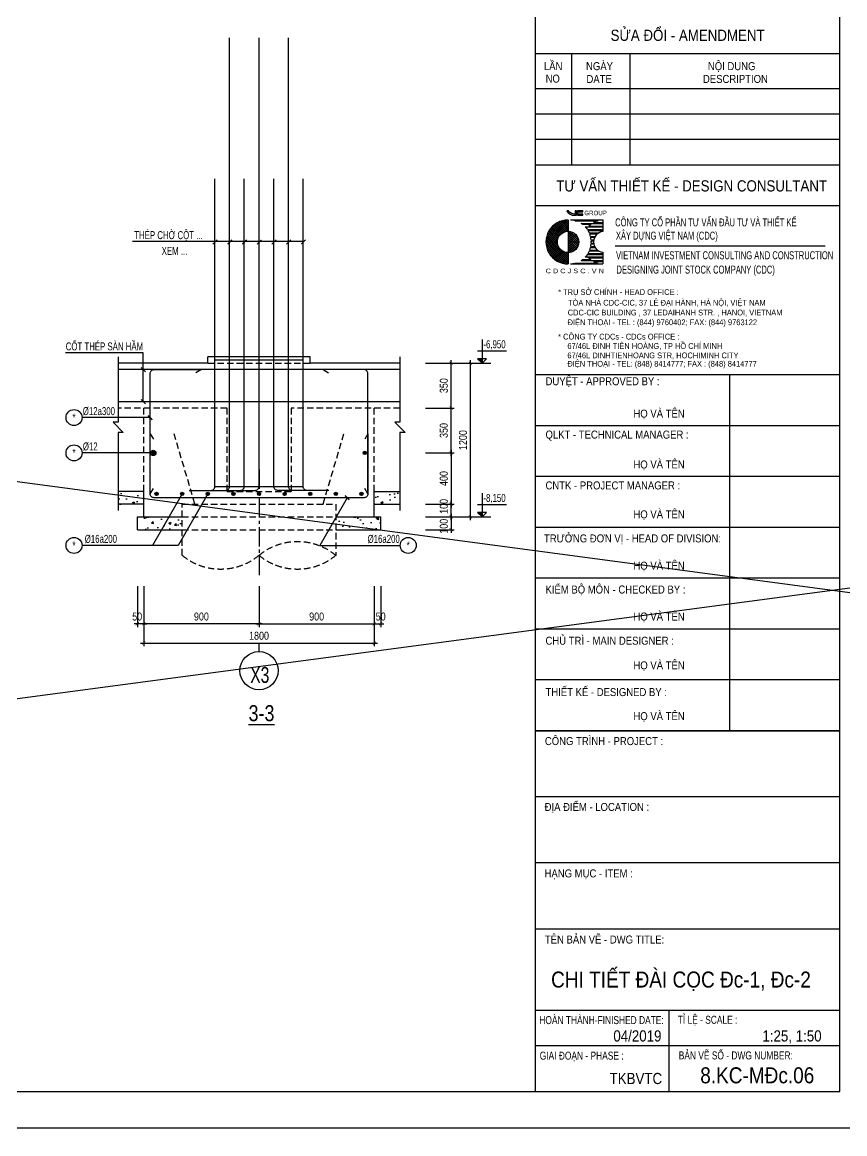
# Model space of a CAD drawing. Extents: x 71 to 2424299, y -14 to 1061502.
# Drawn here: x 1167317 to 1173740, y 486487 to 495166 of the extents above; entities that cross this region are included whole.
import ezdxf
from ezdxf.enums import TextEntityAlignment as Align

# ---------------------------------------------------------------- set-up
doc = ezdxf.new("R2010")
doc.units = 0
doc.header["$LTSCALE"] = 1000
doc.header["$MEASUREMENT"] = 0
doc.header["$PDMODE"] = 3
doc.linetypes.add('CENTER2', pattern=[1.125, 0.75, -0.125, 0.125, -0.125])
doc.linetypes.add('HIDDEN', pattern=[0.375, 0.25, -0.125])
doc.layers.get('0').update_dxf_attribs({"linetype": 'CONTINUOUS'})
doc.layers.get('Defpoints').update_dxf_attribs({"linetype": 'CONTINUOUS'})
for name, color, linetype in [('CDC -TEXT KHUNG', 7, 'CONTINUOUS'), ('CDC-KHUNGTEN', 7, 'CONTINUOUS'), ('CDC.01.AXIS', 160, 'CENTER2'), ('CDC.02.DIM', 1, 'CONTINUOUS'), ('CDC.03.BORDER', 3, 'CONTINUOUS'), ('CDC.04.HIDDEN', 8, 'HIDDEN'), ('CDC.05.STEEL', 4, 'CONTINUOUS'), ('CDC.06.TEXT', 2, 'CONTINUOUS'), ('CDC.10.HATCH', 9, 'CONTINUOUS'), ('CDC.11.NOTE', 8, 'CONTINUOUS'), ('CDC.12.PILE', 7, 'CONTINUOUS'), ('CDC.14.STEELNUM', 9, 'CONTINUOUS'), ('KCS_CHI', 1, 'CONTINUOUS')]:
    doc.layers.add(name, color=color, linetype=linetype)
doc.styles.add('ARIAL', font='arial.ttf', dxfattribs={"width": 0.8})
doc.styles.add('KT CDC', font='arial.ttf', dxfattribs={"width": 0.85, "height": 200})
doc.dimstyles.new('25', dxfattribs={"dimscale": 25, "dimtxt": 2.5, "dimasz": 1, "dimexe": 1, "dimexo": 0, "dimgap": 1, "dimtad": 1, "dimdec": 0, "dimdsep": 46, "dimtxsty": 'ARIAL', "dimblk": 'ARCHTICK', "dimcen": 1, "dimdle": 1, "dimclrd": 256, "dimclre": 256, "dimclrt": 2, "dimadec": 0, "dimazin": 0, "dimtfac": 0.00072, "dimtdec": 0, "dimtix": 1, "dimtmove": 2, "dimatfit": 3, "dimldrblk": 'ARCHTICK', "dimfxl": 1, "dimtolj": 1, "dimarcsym": 0})
pattern_1 = [(50, (44001.91, -23329.39), (179.315046, -15.688034), [18.75, -206.25]), (355, (44001.9, -23329.39), (-34.687833, 188.048033), [15, -165]), (100.4514, (44016.85, -23330.7), (144.627345, 172.359886), [15.935047, -175.285528]), (46.1842, (44001.9, -23279.39), (266.810262, -41.379754), [28.125, -309.375]), (96.6356, (44024.14, -23282.83), (233.665676, 243.52947), [23.90257, -262.92825]), (351.1842, (44001.9, -23279.4), (233.665486, 243.52965), [22.5, -247.5]), (21, (44026.91, -23291.89), (149.226763, -100.654723), [18.75, -206.25]), (326, (44026.9, -23291.89), (60.828833, 181.28751), [15, -165]), (71.4514, (44039.34, -23300.27), (210.055657, 80.632624), [15.935047, -175.285528]), (37.5, (44001.91, -23329.387), (3.0399638, 83.2234635), [0, -163, 0, -167.5, 0, -165.625]), (7.5, (44001.91, -23329.39), (65.7673844, 98.602928), [0, -95.5, 0, -159.25, 0, -63.125]), (327.5, (43946.16, -23329.387), (133.455609, -5.638718), [0, -62.5, 0, -195, 0, -258.75]), (317.5, (43921.16, -23329.39), (145.796542, 25.026246), [0, -81.25, 0, -129.5, 0, -183.75])]

# ---------------------------------------------------------------- blocks, each defined once
blk = doc.blocks.new('_ArchTick')
at = {"color": 0, "linetype": 'ByBlock', "const_width": 0.15}
blk.add_lwpolyline([(-0.5, -0.5), (0.5, 0.5)], dxfattribs=at)
blk = doc.blocks.new('*D1845')
at = {"layer": 'CDC.02.DIM', "lineweight": -2, "transparency": 16777216}
for p, q in [((1168266.3, 490762.9), (1168266.3, 490443.1)), ((1169166.3, 490762.9), (1169166.3, 490443.1)), ((1169191.3, 490468.1), (1168241.3, 490468.1))]:
    blk.add_line(p, q, dxfattribs=at)
at = {"layer": 'Defpoints', "color": 0, "transparency": 16777216}
for p in [(1168266.3, 490762.9), (1169166.3, 490762.9), (1168266.3, 490468.1)]:
    blk.add_point(p, dxfattribs=at)
at = {"layer": 'CDC.02.DIM', "lineweight": -2, "transparency": 16777216, "xscale": 25, "yscale": 25, "zscale": 25, "rotation": 180}
blk.add_blockref('_ArchTick', (1168266.3, 490468.1), dxfattribs=at)
at = {"layer": 'CDC.02.DIM', "lineweight": -2, "transparency": 16777216, "xscale": 25, "yscale": 25, "zscale": 25}
blk.add_blockref('_ArchTick', (1169166.3, 490468.1), dxfattribs=at)
at = {"layer": 'CDC.02.DIM', "color": 2, "transparency": 16777216, "insert": (1168716.3, 490525), "char_height": 62.5, "attachment_point": 5, "style": 'ARIAL'}
blk.add_mtext('\\A1;900', dxfattribs=at)
blk = doc.blocks.new('*D1846')
at = {"layer": 'CDC.02.DIM', "lineweight": -2, "transparency": 16777216}
for p, q in [((1168216.3, 490762.9), (1168216.3, 490443.1)), ((1168266.3, 490762.9), (1168266.3, 490443.1)), ((1168216.3, 490468.1), (1168191.3, 490468.1)), ((1168266.3, 490468.1), (1168216.3, 490468.1)), ((1168266.3, 490468.1), (1168291.3, 490468.1))]:
    blk.add_line(p, q, dxfattribs=at)
at = {"layer": 'Defpoints', "color": 0, "transparency": 16777216}
for p in [(1168216.3, 490762.9), (1168266.3, 490762.9), (1168216.3, 490468.1)]:
    blk.add_point(p, dxfattribs=at)
at = {"layer": 'CDC.02.DIM', "lineweight": -2, "transparency": 16777216, "xscale": 25, "yscale": 25, "zscale": 25}
blk.add_blockref('_ArchTick', (1168216.3, 490468.1), dxfattribs=at)
at = {"layer": 'CDC.02.DIM', "lineweight": -2, "transparency": 16777216, "xscale": 25, "yscale": 25, "zscale": 25, "rotation": 180}
blk.add_blockref('_ArchTick', (1168266.3, 490468.1), dxfattribs=at)
at = {"layer": 'CDC.02.DIM', "color": 2, "transparency": 16777216, "insert": (1168214.8, 490525), "char_height": 62.5, "attachment_point": 5, "style": 'ARIAL'}
blk.add_mtext('\\A1;50', dxfattribs=at)
blk = doc.blocks.new('*D1847')
at = {"layer": 'CDC.02.DIM', "lineweight": -2, "transparency": 16777216}
for p, q in [((1169166.3, 490762.9), (1169166.3, 490443.1)), ((1170066.3, 490762.9), (1170066.3, 490443.1)), ((1169141.3, 490468.1), (1170091.3, 490468.1))]:
    blk.add_line(p, q, dxfattribs=at)
at = {"layer": 'Defpoints', "color": 0, "transparency": 16777216}
for p in [(1169166.3, 490762.9), (1170066.3, 490762.9), (1170066.3, 490468.1)]:
    blk.add_point(p, dxfattribs=at)
at = {"layer": 'CDC.02.DIM', "lineweight": -2, "transparency": 16777216, "xscale": 25, "yscale": 25, "zscale": 25, "rotation": 180}
blk.add_blockref('_ArchTick', (1169166.3, 490468.1), dxfattribs=at)
at = {"layer": 'CDC.02.DIM', "lineweight": -2, "transparency": 16777216, "xscale": 25, "yscale": 25, "zscale": 25}
blk.add_blockref('_ArchTick', (1170066.3, 490468.1), dxfattribs=at)
at = {"layer": 'CDC.02.DIM', "color": 2, "transparency": 16777216, "insert": (1169616.3, 490525), "char_height": 62.5, "attachment_point": 5, "style": 'ARIAL'}
blk.add_mtext('\\A1;900', dxfattribs=at)
blk = doc.blocks.new('*D1848')
at = {"layer": 'CDC.02.DIM', "lineweight": -2, "transparency": 16777216}
for p, q in [((1170066.3, 490762.9), (1170066.3, 490443.1)), ((1170116.3, 490762.9), (1170116.3, 490443.1)), ((1170041.3, 490468.1), (1170141.3, 490468.1))]:
    blk.add_line(p, q, dxfattribs=at)
at = {"layer": 'Defpoints', "color": 0, "transparency": 16777216}
for p in [(1170066.3, 490762.9), (1170116.3, 490762.9), (1170116.3, 490468.1)]:
    blk.add_point(p, dxfattribs=at)
at = {"layer": 'CDC.02.DIM', "lineweight": -2, "transparency": 16777216, "xscale": 25, "yscale": 25, "zscale": 25, "rotation": 180}
blk.add_blockref('_ArchTick', (1170066.3, 490468.1), dxfattribs=at)
at = {"layer": 'CDC.02.DIM', "lineweight": -2, "transparency": 16777216, "xscale": 25, "yscale": 25, "zscale": 25}
blk.add_blockref('_ArchTick', (1170116.3, 490468.1), dxfattribs=at)
at = {"layer": 'CDC.02.DIM', "color": 2, "transparency": 16777216, "insert": (1170116.3, 490525), "char_height": 62.5, "attachment_point": 5, "style": 'ARIAL'}
blk.add_mtext('\\A1;50', dxfattribs=at)
blk = doc.blocks.new('*D1849')
at = {"layer": 'CDC.02.DIM', "lineweight": -2, "transparency": 16777216}
for p, q in [((1168266.3, 490762.9), (1168266.3, 490293.1)), ((1170066.3, 490762.9), (1170066.3, 490293.1)), ((1168241.3, 490318.1), (1170091.3, 490318.1))]:
    blk.add_line(p, q, dxfattribs=at)
at = {"layer": 'Defpoints', "color": 0, "transparency": 16777216}
for p in [(1168266.3, 490762.9), (1170066.3, 490762.9), (1170066.3, 490318.1)]:
    blk.add_point(p, dxfattribs=at)
at = {"layer": 'CDC.02.DIM', "lineweight": -2, "transparency": 16777216, "xscale": 25, "yscale": 25, "zscale": 25, "rotation": 180}
blk.add_blockref('_ArchTick', (1168266.3, 490318.1), dxfattribs=at)
at = {"layer": 'CDC.02.DIM', "lineweight": -2, "transparency": 16777216, "xscale": 25, "yscale": 25, "zscale": 25}
blk.add_blockref('_ArchTick', (1170066.3, 490318.1), dxfattribs=at)
at = {"layer": 'CDC.02.DIM', "color": 2, "transparency": 16777216, "insert": (1169166.3, 490375), "char_height": 62.5, "attachment_point": 5, "style": 'ARIAL'}
blk.add_mtext('\\A1;1800', dxfattribs=at)
blk = doc.blocks.new('*D1850')
at = {"layer": 'CDC.02.DIM', "lineweight": -2, "transparency": 16777216}
for p, q in [((1170466.3, 491302.9), (1170691.3, 491302.9)), ((1170666.3, 491327.9), (1170666.3, 491177.9)), ((1170466.3, 491202.9), (1170691.3, 491202.9))]:
    blk.add_line(p, q, dxfattribs=at)
at = {"layer": 'Defpoints', "color": 0, "transparency": 16777216}
for p in [(1170466.3, 491302.9), (1170466.3, 491202.9), (1170666.3, 491202.9)]:
    blk.add_point(p, dxfattribs=at)
at = {"layer": 'CDC.02.DIM', "lineweight": -2, "transparency": 16777216, "xscale": 25, "yscale": 25, "zscale": 25}
for p, rotation in [((1170666.3, 491302.9), 90), ((1170666.3, 491202.9), 270)]:
    blk.add_blockref('_ArchTick', p, dxfattribs=dict(at, rotation=rotation))
at = {"layer": 'CDC.02.DIM', "color": 2, "transparency": 16777216, "insert": (1170609.3, 491230.2), "char_height": 62.5, "attachment_point": 5, "rotation": 90, "style": 'ARIAL'}
blk.add_mtext('\\A1;100', dxfattribs=at)
blk = doc.blocks.new('*D1851')
at = {"layer": 'CDC.02.DIM', "lineweight": -2, "transparency": 16777216}
for p, q in [((1170466.3, 491402.9), (1170691.3, 491402.9)), ((1170666.3, 491277.9), (1170666.3, 491427.9)), ((1170466.3, 491302.9), (1170691.3, 491302.9))]:
    blk.add_line(p, q, dxfattribs=at)
at = {"layer": 'Defpoints', "color": 0, "transparency": 16777216}
for p in [(1170466.3, 491402.9), (1170666.3, 491402.9), (1170466.3, 491302.9)]:
    blk.add_point(p, dxfattribs=at)
at = {"layer": 'CDC.02.DIM', "lineweight": -2, "transparency": 16777216, "xscale": 25, "yscale": 25, "zscale": 25}
for p, rotation in [((1170666.3, 491402.9), 90), ((1170666.3, 491302.9), 270)]:
    blk.add_blockref('_ArchTick', p, dxfattribs=dict(at, rotation=rotation))
at = {"layer": 'CDC.02.DIM', "color": 2, "transparency": 16777216, "insert": (1170609.3, 491385.2), "char_height": 62.5, "attachment_point": 5, "rotation": 90, "style": 'ARIAL'}
blk.add_mtext('\\A1;100', dxfattribs=at)
blk = doc.blocks.new('*D1852')
at = {"layer": 'CDC.02.DIM', "lineweight": -2, "transparency": 16777216}
for p, q in [((1170666.3, 491777.9), (1170666.3, 492177.9)), ((1170466.3, 492152.9), (1170691.3, 492152.9)), ((1170466.3, 491802.9), (1170691.3, 491802.9))]:
    blk.add_line(p, q, dxfattribs=at)
at = {"layer": 'Defpoints', "color": 0, "transparency": 16777216}
for p in [(1170466.3, 492152.9), (1170666.3, 492152.9), (1170466.3, 491802.9)]:
    blk.add_point(p, dxfattribs=at)
at = {"layer": 'CDC.02.DIM', "lineweight": -2, "transparency": 16777216, "xscale": 25, "yscale": 25, "zscale": 25}
for p, rotation in [((1170666.3, 492152.9), 90), ((1170666.3, 491802.9), 270)]:
    blk.add_blockref('_ArchTick', p, dxfattribs=dict(at, rotation=rotation))
at = {"layer": 'CDC.02.DIM', "color": 2, "transparency": 16777216, "insert": (1170609.3, 491977.9), "char_height": 62.5, "attachment_point": 5, "rotation": 90, "style": 'ARIAL'}
blk.add_mtext('\\A1;350', dxfattribs=at)
blk = doc.blocks.new('*D1853')
at = {"layer": 'CDC.02.DIM', "lineweight": -2, "transparency": 16777216}
for p, q in [((1170666.3, 492127.9), (1170666.3, 492527.9)), ((1170466.3, 492502.9), (1170691.3, 492502.9)), ((1170466.3, 492152.9), (1170691.3, 492152.9))]:
    blk.add_line(p, q, dxfattribs=at)
at = {"layer": 'Defpoints', "color": 0, "transparency": 16777216}
for p in [(1170466.3, 492502.9), (1170666.3, 492502.9), (1170466.3, 492152.9)]:
    blk.add_point(p, dxfattribs=at)
at = {"layer": 'CDC.02.DIM', "lineweight": -2, "transparency": 16777216, "xscale": 25, "yscale": 25, "zscale": 25}
for p, rotation in [((1170666.3, 492502.9), 90), ((1170666.3, 492152.9), 270)]:
    blk.add_blockref('_ArchTick', p, dxfattribs=dict(at, rotation=rotation))
at = {"layer": 'CDC.02.DIM', "color": 2, "transparency": 16777216, "insert": (1170609.3, 492327.9), "char_height": 62.5, "attachment_point": 5, "rotation": 90, "style": 'ARIAL'}
blk.add_mtext('\\A1;350', dxfattribs=at)
blk = doc.blocks.new('*D1854')
at = {"layer": 'CDC.02.DIM', "lineweight": -2, "transparency": 16777216}
for p, q in [((1170816.3, 492527.9), (1170816.3, 491277.9)), ((1170466.3, 492502.9), (1170841.3, 492502.9)), ((1170466.3, 491302.9), (1170841.3, 491302.9))]:
    blk.add_line(p, q, dxfattribs=at)
at = {"layer": 'Defpoints', "color": 0, "transparency": 16777216}
for p in [(1170466.3, 492502.9), (1170466.3, 491302.9), (1170816.3, 491302.9)]:
    blk.add_point(p, dxfattribs=at)
at = {"layer": 'CDC.02.DIM', "lineweight": -2, "transparency": 16777216, "xscale": 25, "yscale": 25, "zscale": 25}
for p, rotation in [((1170816.3, 492502.9), 90), ((1170816.3, 491302.9), 270)]:
    blk.add_blockref('_ArchTick', p, dxfattribs=dict(at, rotation=rotation))
at = {"layer": 'CDC.02.DIM', "color": 2, "transparency": 16777216, "insert": (1170759.3, 491902.9), "char_height": 62.5, "attachment_point": 5, "rotation": 90, "style": 'ARIAL'}
blk.add_mtext('\\A1;1200', dxfattribs=at)
blk = doc.blocks.new('*D1855')
at = {"layer": 'CDC.02.DIM', "lineweight": -2, "transparency": 16777216}
for p, q in [((1170666.3, 491827.9), (1170666.3, 491377.9)), ((1170466.3, 491802.9), (1170691.3, 491802.9)), ((1170466.3, 491402.9), (1170691.3, 491402.9))]:
    blk.add_line(p, q, dxfattribs=at)
at = {"layer": 'Defpoints', "color": 0, "transparency": 16777216}
for p in [(1170466.3, 491802.9), (1170466.3, 491402.9), (1170666.3, 491402.9)]:
    blk.add_point(p, dxfattribs=at)
at = {"layer": 'CDC.02.DIM', "lineweight": -2, "transparency": 16777216, "xscale": 25, "yscale": 25, "zscale": 25}
for p, rotation in [((1170666.3, 491802.9), 90), ((1170666.3, 491402.9), 270)]:
    blk.add_blockref('_ArchTick', p, dxfattribs=dict(at, rotation=rotation))
at = {"layer": 'CDC.02.DIM', "color": 2, "transparency": 16777216, "insert": (1170609.3, 491602.9), "char_height": 62.5, "attachment_point": 5, "rotation": 90, "style": 'ARIAL'}
blk.add_mtext('\\A1;400', dxfattribs=at)
blk = doc.blocks.new('C1200T')
at = {"layer": 'CDC.04.HIDDEN', "ltscale": 0.2}
for p, q in [((-500, 0), (-663.4, 550)), ((500, 0), (663.4, 550))]:
    blk.add_line(p, q, dxfattribs=at)
blk.add_lwpolyline([(600, -400), (600, 0), (-600, 0), (-600, -400)], dxfattribs=at)
blk.add_lwpolyline([(600, -400, -0.36397), (0, -400, 0.36397), (-600, -400, 0.36397), (0, -400, 0.36397)], format="xyb", dxfattribs=at)
blk = doc.blocks.new('LOGOmoi')
at = {"layer": 'CDC -TEXT KHUNG'}
h = blk.add_hatch(color=1, dxfattribs=at)
h.paths.add_polyline_path([(1.46, 5.45), (1.26, 5.45), (1.26, 4.88), (1.21, 4.88, -0.237912), (0.06, 5.45), (-0.2, 5.45, 0.272847), (1.14, 4.66), (1.46, 4.66)])
h.paths.add_polyline_path([(2.59, 5.45), (1.8, 5.45, 0.414214), (1.54, 5.2), (1.54, 4.92, 0.414214), (1.8, 4.66), (2.59, 4.66), (2.59, 4.87), (1.8, 4.87, -0.414214), (1.74, 4.92), (1.74, 5.2, -0.414214), (1.8, 5.25), (2.59, 5.25)])
h = blk.add_hatch(dxfattribs=at)
h.set_pattern_fill('ANSI37', color=102, scale=2.293939, angle=360, style=0)
h.set_pattern_definition([(45, (-2844.4439, 636.61023), (-0.178426552, 0.178426553), []), (135, (-2844.4439, 636.61023), (-0.178426552, -0.178426553), [])])
edge = h.paths.add_edge_path()
edge.add_arc((0.02, 0), 1.87, 90, 270)
edge.add_line((0.02, -1.88), (0.02, -3.84))
edge.add_line((0.02, -3.84), (-0.17, -3.84))
edge.add_line((-0.17, -3.84), (-0.36, -3.83))
edge.add_line((-0.36, -3.83), (-0.55, -3.8))
edge.add_line((-0.55, -3.8), (-0.73, -3.77))
edge.add_line((-0.73, -3.77), (-0.92, -3.73))
edge.add_line((-0.92, -3.73), (-1.1, -3.68))
edge.add_line((-1.1, -3.68), (-1.28, -3.62))
edge.add_line((-1.28, -3.62), (-1.45, -3.55))
edge.add_line((-1.45, -3.55), (-1.63, -3.48))
edge.add_line((-1.63, -3.48), (-1.79, -3.39))
edge.add_line((-1.79, -3.39), (-1.96, -3.3))
edge.add_line((-1.96, -3.3), (-2.12, -3.2))
edge.add_line((-2.12, -3.2), (-2.27, -3.09))
edge.add_line((-2.27, -3.09), (-2.42, -2.97))
edge.add_line((-2.42, -2.97), (-2.56, -2.85))
edge.add_line((-2.56, -2.85), (-2.7, -2.72))
edge.add_line((-2.7, -2.72), (-2.83, -2.58))
edge.add_line((-2.83, -2.58), (-2.95, -2.44))
edge.add_line((-2.95, -2.44), (-3.07, -2.29))
edge.add_line((-3.07, -2.29), (-3.18, -2.14))
edge.add_line((-3.18, -2.14), (-3.28, -1.98))
edge.add_line((-3.28, -1.98), (-3.37, -1.81))
edge.add_line((-3.37, -1.81), (-3.46, -1.64))
edge.add_line((-3.46, -1.64), (-3.53, -1.47))
edge.add_line((-3.53, -1.47), (-3.6, -1.3))
edge.add_line((-3.6, -1.3), (-3.66, -1.12))
edge.add_line((-3.66, -1.12), (-3.71, -0.93))
edge.add_line((-3.71, -0.93), (-3.75, -0.75))
edge.add_line((-3.75, -0.75), (-3.79, -0.56))
edge.add_line((-3.79, -0.56), (-3.81, -0.38))
edge.add_line((-3.81, -0.38), (-3.82, -0.19))
edge.add_line((-3.82, -0.19), (-3.83, 0))
edge.add_line((-3.83, 0), (-3.82, 0.19))
edge.add_line((-3.82, 0.19), (-3.81, 0.38))
edge.add_line((-3.81, 0.38), (-3.79, 0.56))
edge.add_line((-3.79, 0.56), (-3.75, 0.75))
edge.add_line((-3.75, 0.75), (-3.71, 0.93))
edge.add_line((-3.71, 0.93), (-3.66, 1.12))
edge.add_line((-3.66, 1.12), (-3.6, 1.3))
edge.add_line((-3.6, 1.3), (-3.53, 1.47))
edge.add_line((-3.53, 1.47), (-3.46, 1.64))
edge.add_line((-3.46, 1.64), (-3.37, 1.81))
edge.add_line((-3.37, 1.81), (-3.28, 1.98))
edge.add_line((-3.28, 1.98), (-3.18, 2.14))
edge.add_line((-3.18, 2.14), (-3.07, 2.29))
edge.add_line((-3.07, 2.29), (-2.95, 2.44))
edge.add_line((-2.95, 2.44), (-2.83, 2.58))
edge.add_line((-2.83, 2.58), (-2.7, 2.72))
edge.add_line((-2.7, 2.72), (-2.56, 2.85))
edge.add_line((-2.56, 2.85), (-2.42, 2.97))
edge.add_line((-2.42, 2.97), (-2.27, 3.09))
edge.add_line((-2.27, 3.09), (-2.12, 3.2))
edge.add_line((-2.12, 3.2), (-1.96, 3.3))
edge.add_line((-1.96, 3.3), (-1.79, 3.39))
edge.add_line((-1.79, 3.39), (-1.63, 3.48))
edge.add_line((-1.63, 3.48), (-1.45, 3.55))
edge.add_line((-1.45, 3.55), (-1.28, 3.62))
edge.add_line((-1.28, 3.62), (-1.1, 3.68))
edge.add_line((-1.1, 3.68), (-0.92, 3.73))
edge.add_line((-0.92, 3.73), (-0.73, 3.77))
edge.add_line((-0.73, 3.77), (-0.55, 3.8))
edge.add_line((-0.55, 3.8), (-0.36, 3.83))
edge.add_line((-0.36, 3.83), (-0.17, 3.84))
edge.add_line((-0.17, 3.84), (0.02, 3.84))
edge.add_line((0.02, 3.84), (0.02, 1.87))
h = blk.add_hatch(dxfattribs=at)
h.set_pattern_fill('ANSI37', color=1, scale=2.293939, angle=360, style=0)
h.set_pattern_definition([(45, (-486.53502, -144.21504), (-0.20275745, 0.20275745), []), (135, (-486.53502, -144.21504), (-0.20275745, -0.20275745), [])])
h.paths.add_polyline_path([(0.02, 1.87), (0.02, -1.81), (0.02, -1.88, 0.414214), (1.89, 0, 0.414214)])
at = {"layer": 'CDC -TEXT KHUNG', "color": 102}
for p, q in [((0.02, 3.84), (0.02, -1.81)), ((0.42, 3.85), (6.1, 3.85)), ((1.28, 3.7), (5.24, 3.7)), ((2.3, 3.24), (6.1, 3.24)), ((2.51, 3.09), (4.01, 3.09)), ((3.03, 2.63), (6.1, 2.63)), ((3.16, 2.49), (3.36, 2.49)), ((3.4, 2.17), (6.1, 2.17)), ((3.49, 2.03), (6.1, 2.03)), ((3.64, 2.78), (6.1, 2.78)), ((4.47, 3.39), (6.1, 3.39)), ((6.1, 3.85), (6.1, 1.81)), ((3.74, 1.57), (5.37, 1.57)), ((3.8, 1.42), (5.15, 1.42)), ((3.95, 0.96), (4.75, 0.96)), ((3.98, 0.81), (4.66, 0.81)), ((4.05, 0.35), (4.51, 0.35)), ((4.06, 0.2), (4.49, 0.2)), ((0.02, -1.81), (0.02, -3.84)), ((3.74, -1.57), (5.37, -1.57)), ((3.8, -1.42), (5.15, -1.42)), ((3.95, -0.96), (4.75, -0.96)), ((3.98, -0.81), (4.66, -0.81)), ((4.05, -0.35), (4.51, -0.35)), ((4.06, -0.2), (4.49, -0.2)), ((6.1, -1.79), (6.1, -3.84)), ((0.01, -3.84), (0.02, -3.84)), ((0.42, -3.84), (6.1, -3.84)), ((1.28, -3.7), (5.24, -3.7)), ((2.3, -3.24), (6.1, -3.24)), ((2.51, -3.09), (4.01, -3.09)), ((3.03, -2.63), (6.1, -2.63)), ((3.16, -2.49), (3.36, -2.49)), ((3.4, -2.17), (6.1, -2.17)), ((3.49, -2.03), (6.1, -2.03)), ((3.64, -2.78), (6.1, -2.78)), ((4.47, -3.39), (6.1, -3.39))]:
    blk.add_line(p, q, dxfattribs=at)
at = {"layer": 'CDC -TEXT KHUNG', "color": 1}
for points in [[(1.46, 5.45), (1.26, 5.45), (1.26, 4.88), (1.21, 4.88, -0.237912), (0.06, 5.45), (-0.2, 5.45, 0.272847), (1.14, 4.66), (1.46, 4.66)], [(2.59, 5.45), (1.8, 5.45, 0.414214), (1.54, 5.2), (1.54, 4.92, 0.414214), (1.8, 4.66), (2.59, 4.66), (2.59, 4.87), (1.8, 4.87, -0.414214), (1.74, 4.92), (1.74, 5.2, -0.414214), (1.8, 5.25), (2.59, 5.25)]]:
    blk.add_lwpolyline(points, format="xyb", close=True, dxfattribs=at)
at = {"layer": 'CDC -TEXT KHUNG', "color": 102}
blk.add_circle((0.02, 0), 1.87, dxfattribs=at)
blk.add_arc((0, 0), 3.85, 89.7449, 270.2551, dxfattribs=at)
at = {"layer": 'CDC -TEXT KHUNG', "color": 112}
blk.add_ellipse((0.22, 0), major_axis=(-2.72, 2.72), ratio=1, start_param=-1.064136, end_param=-0.838054, dxfattribs=at)
at = {"layer": 'CDC -TEXT KHUNG', "color": 102}
for centre, major_axis, start_param, end_param in [((0.22, 0), (-2.72, 2.72), -1.423028, -1.355019), ((0.22, 0), (2.72, 2.72), 6.199614, 6.251308), ((6.3, 0), (-2.72, 2.72), 0.083571, 0.124553), ((0.22, 0), (-2.72, 2.72), 4.527318, 4.587836), ((0.22, 0), (-2.72, 2.72), 4.346177, 4.481253), ((6.3, 0), (-2.72, 2.72), -0.147768, -0.022458), ((6.3, 0), (2.72, 2.72), 1.064136, 1.278853), ((0.22, 0), (-2.72, 2.72), 4.178765, 4.304301), ((0.22, 0), (2.72, 2.72), 5.589142, 5.7099), ((0.22, 0), (2.72, 2.72), 5.445131, 5.550443), ((6.27, 0.01), (1.28, 1.28), 0.884906, 3.827483), ((0.22, 0), (2.72, 2.72), 4.943525, 5.078601), ((0.22, 0), (-2.72, 2.72), 3.549681, 3.675216), ((0.22, 0), (-2.72, 2.72), 3.714878, 3.835636), ((0.22, 0.01), (2.72, 2.72), 3.979647, 4.205729), ((0.22, 0), (-2.72, 2.72), 2.925816, 2.993825), ((0.22, 0), (-2.72, 2.72), 3.17347, 3.225164), ((0.22, 0), (2.72, 2.72), 4.836942, 4.89746), ((6.3, 0), (-2.72, 2.72), 1.446243, 1.487225), ((6.3, 0), (-2.72, 2.72), 1.538919, 1.718564), ((6.3, 0), (2.72, 2.72), 3.433536, 3.648253)]:
    blk.add_ellipse(centre, major_axis=major_axis, ratio=1, start_param=start_param, end_param=end_param, dxfattribs=at)
at = {"layer": 'CDC -TEXT KHUNG', "color": 1, "style": 'KT CDC', "width": 0.85}
blk.add_text('GROUP', height=0.792, dxfattribs=at).set_placement((2.85, 4.67))
at = {"layer": 'CDC -TEXT KHUNG', "color": 102, "style": 'KT CDC', "width": 1.15}
blk.add_text('C D C J S C . V N', height=0.8, dxfattribs=at).set_placement((-3.92, -5.47))
blk = doc.blocks.new('34')
at = {"color": 4, "elevation": 0}
blk.add_lwpolyline([(1087304.3, 521742.8), (1107165, 521742.8), (1107165, 536023), (1087304.3, 536023)], close=True, dxfattribs=at)
at = {"layer": 'CDC -TEXT KHUNG', "color": 6}
blk.add_line((1105410.4, 528346.5), (1107052, 528346.5), dxfattribs=at)
at = {"layer": 'CDC-KHUNGTEN', "color": 4}
blk.add_line((1104790, 521742.8), (1104790, 536023), dxfattribs=at)
at = {"layer": 'CDC-KHUNGTEN', "color": 7}
for p, q in [((1107165, 521742.8), (1107165, 536023)), ((1107165, 529846.7), (1104790, 529846.7)), ((1105071.2, 529846.7), (1105071.2, 528977.9)), ((1105525.5, 529846.7), (1105525.5, 528977.9)), ((1107165, 529573.3), (1104790, 529573.3)), ((1107165, 529374.8), (1104790, 529374.8)), ((1107165, 529176.3), (1104790, 529176.3)), ((1107165, 528977.9), (1104790, 528977.9)), ((1107165, 528659.2), (1104790, 528659.2)), ((1107165, 527339.2), (1104790, 527339.2)), ((1106304.5, 527339.2), (1106304.5, 524560.7)), ((1107165, 526942.3), (1104790, 526942.3)), ((1107165, 526545.3), (1104790, 526545.3)), ((1107165, 526545.3), (1104790, 526545.3)), ((1107165, 526148.4), (1104790, 526148.4)), ((1107165, 525751.5), (1104790, 525751.5)), ((1107165, 525354.5), (1104790, 525354.5)), ((1107165, 524957.6), (1104790, 524957.6)), ((1104790, 524560.7), (1107165, 524560.7)), ((1107165, 524560.7), (1104790, 524560.7)), ((1107165, 524044.5), (1104790, 524044.5)), ((1107165, 523528.7), (1104790, 523528.7)), ((1107165, 523012.6), (1104790, 523012.6)), ((1107165, 522377.5), (1104790, 522377.5)), ((1105832.7, 521742.8), (1105832.7, 522377.5)), ((1107165, 522099.9), (1104790, 522099.9))]:
    blk.add_line(p, q, dxfattribs=at)
at = {"layer": 'CDC-KHUNGTEN'}
blk.add_line((1104790, 521742.8), (1107165, 521742.8), dxfattribs=at)
at = {"layer": 'Defpoints', "elevation": 0}
blk.add_lwpolyline([(1086424.2, 521457.2), (1086424.2, 536307.2), (1107449.2, 536307.2), (1107449.2, 521457.2), (1086424.2, 521457.2)], close=True, dxfattribs=at)
at = {"xscale": 44.63473104313016, "yscale": 44.63473104313016, "zscale": 44.63473104313016}
blk.add_blockref('LOGOmoi', (1105043.4, 528377.1), dxfattribs=at)
at = {"layer": 'CDC -TEXT KHUNG', "color": 6, "style": 'KT CDC', "width": 0.85}
for s, p in [('SỬA ĐỔI - AMENDMENT', (1105977.5, 529946.9)), ('TƯ VẤN THIẾT KẾ - DESIGN CONSULTANT', (1106009, 528771.2))]:
    blk.add_text(s, height=87.5, dxfattribs=at).set_placement(p, align=Align.CENTER)
at = {"layer": 'CDC -TEXT KHUNG', "style": 'KT CDC'}
for s, height, width, p in [('LẦN', 62.5, 0.85, (1104855.4, 529718.5)), ('NGÀY', 62.5, 0.85, (1105184.2, 529718.5)), ('NỘI DUNG', 62.5, 0.85, (1106136, 529718.5)), ('NO', 62.5, 0.85, (1104868.5, 529621.3)), ('DATE', 62.5, 0.85, (1105187.6, 529618.1)), ('DESCRIPTION', 62.5, 0.85, (1106097.3, 529618.7)), ('* TRỤ SỞ CHÍNH - HEAD OFFICE :', 45, 0.85, (1104965.9, 527963.4)), ('TÒA NHÀ CDC-CIC, 37 LÊ ĐẠI HÀNH, HÀ NỘI, VIỆT NAM', 45, 0.85, (1105043.1, 527880.1)), ('CDC-CIC BUILDING , 37 LEDAIHANH STR. , HANOI, VIETNAM', 45, 0.85, (1105041.1, 527803.4)), ('ĐIỆN THOẠI - TEL : (844) 9760402; FAX: (844) 9763122', 45, 0.85, (1105040.2, 527727.5)), ('* CÔNG TY CDCs - CDCs OFFICE :', 45, 0.85, (1104965.9, 527615.4)), ('67/46L ĐINH TIÊN HOÀNG, TP HỒ CHÍ MINH', 45, 0.85, (1105038.5, 527542.2)), ('67/46L DINHTIENHOANG STR, HOCHIMINH CITY', 45, 0.85, (1105038.5, 527468.9)), ('ĐIỆN THOẠI - TEL: (848) 8414777; FAX : (848) 8414777', 45, 0.85, (1105038.5, 527403.4)), ('DUYỆT - APPROVED BY :', 62.5, 0.85, (1104867.8, 527258.2)), ('HỌ VÀ TÊN', 62.5, 0.85, (1105554.5, 527005.5)), ('QLKT - TECHNICAL MANAGER :', 62.5, 0.85, (1104867.8, 526841.9)), ('HỌ VÀ TÊN', 62.5, 0.85, (1105554.5, 526608.6)), ('CNTK - PROJECT MANAGER :', 62.5, 0.85, (1104867.8, 526445)), ('HỌ VÀ TÊN', 62.5, 0.85, (1105554.5, 526219.1)), ('TRƯỞNG ĐƠN VỊ - HEAD OF DIVISION:', 62.5, 0.85, (1104855.9, 526031.3)), ('HỌ VÀ TÊN', 62.5, 0.85, (1105554.5, 525818.2)), ('KIỂM BỘ MÔN - CHECKED BY :', 62.5, 0.85, (1104867.8, 525632.3)), ('HỌ VÀ TÊN', 62.5, 0.85, (1105554.5, 525421.3)), ('CHỦ TRÌ - MAIN DESIGNER :', 62.5, 0.85, (1104867.8, 525232.5)), ('HỌ VÀ TÊN', 62.5, 0.85, (1105554.6, 525040.3)), ('THIẾT KẾ - DESIGNED BY :', 62.5, 0.85, (1104867.8, 524831.4)), ('HỌ VÀ TÊN', 62.5, 0.85, (1105554.6, 524643.4)), ('CÔNG TRÌNH - PROJECT :  ', 62.5, 0.85, (1104863, 524448.8)), ('ĐỊA ĐIỂM - LOCATION :', 62.5, 0.85, (1104860.7, 523934.4)), ('HẠNG MỤC - ITEM :', 62.5, 0.85, (1104860.5, 523415.6)), ('TÊN BẢN VẼ - DWG TITLE:', 62.5, 0.85, (1104862.8, 522899.5)), ('HOÀN THÀNH-FINISHED DATE:', 62.5, 0.75, (1104819.6, 522270.3)), ('TỈ LỆ - SCALE :', 62.5, 0.75, (1105900.3, 522272.8)), ('GIAI ĐOẠN - PHASE :', 62.5, 0.75, (1104822.7, 521992.7)), ('BẢN VẼ SỐ - DWG NUMBER:', 62.5, 0.75, (1105908.2, 521994.6))]:
    blk.add_text(s, height=height, dxfattribs=dict(at, width=width)).set_placement(p)
at = {"layer": 'CDC -TEXT KHUNG', "color": 6, "style": 'KT CDC'}
for s, height, width, p in [('CÔNG TY CỔ PHẦN TƯ VẤN ÐẦU TƯ VÀ THIẾT KẾ', 62.5, 0.65, (1105411.6, 528498.8)), ('XÂY DỰNG VIỆT NAM (CDC)', 62.5, 0.65, (1105417.5, 528395.1)), ('VIETNAM INVESTMENT CONSULTING AND CONSTRUCTION ', 62.5, 0.65, (1105418.5, 528242)), ('DESIGNING JOINT STOCK COMPANY (CDC)', 62.5, 0.65, (1105421.8, 528130.1)), ('04/2019', 87.5, 0.85, (1105397.6, 522134.3)), ('1:25, 1:50', 87.5, 0.85, (1106561.6, 522134.3)), ('TKBVTC', 87.5, 0.85, (1105368.5, 521801.8))]:
    blk.add_text(s, height=height, dxfattribs=dict(at, width=width)).set_placement(p)

msp = doc.modelspace()

# ---------------------------------------------------------------- hatches: boundary and pattern name
at = {"layer": 'CDC.10.HATCH'}
h = msp.add_hatch(dxfattribs=at)
h.set_pattern_fill('AR-CONC', color=256, scale=25, style=0)
h.set_pattern_definition([(50, (11542.79, -19253.32), (179.315046, -15.688034), [18.75, -206.25]), (355, (11542.8, -19253.32), (-34.687833, 188.048033), [15, -165]), (100.4514, (11557.73, -19254.63), (144.627345, 172.359886), [15.935047, -175.285528]), (46.1842, (11542.8, -19203.32), (266.810262, -41.379754), [28.125, -309.375]), (96.6356, (11565.03, -19206.77), (233.665676, 243.52947), [23.90257, -262.92825]), (351.1842, (11542.8, -19203.32), (233.665486, 243.52965), [22.5, -247.5]), (21, (11567.79, -19215.82), (149.226763, -100.654723), [18.75, -206.25]), (326, (11567.8, -19215.82), (60.828833, 181.28751), [15, -165]), (71.4514, (11580.23, -19224.2), (210.055657, 80.632624), [15.935047, -175.285528]), (37.5, (11542.79, -19253.32), (3.0399638, 83.2234635), [0, -163, 0, -167.5, 0, -165.625]), (7.5, (11542.79, -19253.32), (65.7673844, 98.602928), [0, -95.5, 0, -159.25, 0, -63.125]), (327.5, (11487.04, -19253.32), (133.455609, -5.638718), [0, -62.5, 0, -195, 0, -258.75]), (317.5, (11462.04, -19253.32), (145.796542, 25.026246), [0, -81.25, 0, -129.5, 0, -183.75])])
h.paths.add_polyline_path([(1168266.26, 491502.89), (1168066.26, 491502.89), (1168066.26, 491402.89), (1168266.26, 491402.89)])
h = msp.add_hatch(dxfattribs=at)
h.set_pattern_fill('AR-CONC', color=256, scale=25, style=0)
h.set_pattern_definition([(50, (8542.79, -19253.32), (179.315046, -15.688034), [18.75, -206.25]), (355, (8542.8, -19253.32), (-34.687833, 188.048033), [15, -165]), (100.4514, (8557.73, -19254.63), (144.627345, 172.359886), [15.935047, -175.285528]), (46.1842, (8542.8, -19203.32), (266.810262, -41.379754), [28.125, -309.375]), (96.6356, (8565.03, -19206.77), (233.665676, 243.52947), [23.90257, -262.92825]), (351.1842, (8542.8, -19203.32), (233.665486, 243.52965), [22.5, -247.5]), (21, (8567.79, -19215.82), (149.226763, -100.654723), [18.75, -206.25]), (326, (8567.8, -19215.82), (60.828833, 181.28751), [15, -165]), (71.4514, (8580.23, -19224.2), (210.055657, 80.632624), [15.935047, -175.285528]), (37.5, (8542.79, -19253.32), (3.0399638, 83.2234635), [0, -163, 0, -167.5, 0, -165.625]), (7.5, (8542.79, -19253.32), (65.7673844, 98.602928), [0, -95.5, 0, -159.25, 0, -63.125]), (327.5, (8487.04, -19253.32), (133.455609, -5.638718), [0, -62.5, 0, -195, 0, -258.75]), (317.5, (8462.04, -19253.32), (145.796542, 25.026246), [0, -81.25, 0, -129.5, 0, -183.75])])
h.paths.add_polyline_path([(1170266.26, 491502.89), (1170066.26, 491502.89), (1170066.26, 491402.89), (1170266.26, 491402.89)])
h = msp.add_hatch(dxfattribs=at)
h.set_pattern_fill('AR-CONC', color=256, scale=25, style=0)
h.set_pattern_definition(pattern_1)
h.paths.add_polyline_path([(1168462.34, 491302.89), (1168216.26, 491302.89), (1168216.26, 491202.89), (1168404.6, 491202.89)])
h.paths.add_polyline_path([(1168566.26, 491302.89), (1168462.34, 491302.89), (1168404.6, 491202.89), (1168566.26, 491202.89)])
h = msp.add_hatch(dxfattribs=at)
h.set_pattern_fill('AR-CONC', color=256, scale=25, style=0)
h.set_pattern_definition(pattern_1)
h.paths.add_polyline_path([(1170116.26, 491302.89), (1169768.07, 491302.89), (1169766.26, 491299.75), (1169766.26, 491202.89), (1170116.26, 491202.89)])
at = {"layer": 'CDC.11.NOTE'}
for points in [[(1170908.42, 492537.89), (1170873.42, 492537.89), (1170908.42, 492502.89)], [(1170908.42, 491337.89), (1170873.42, 491337.89), (1170908.42, 491302.89)]]:
    msp.add_hatch(color=256, dxfattribs=at).paths.add_polyline_path(points)

# ---------------------------------------------------------------- linework, layer by layer
at = {"layer": 'CDC.01.AXIS', "ltscale": 0.2}
msp.add_line((1169166.26, 491673.02), (1169166.26, 490828.55), dxfattribs=at)
at = {"layer": 'CDC.03.BORDER'}
for p, q in [((1169566.26, 492552.89), (1168766.26, 492552.89)), ((1168766.26, 492502.89), (1168766.26, 492552.89)), ((1169566.26, 492502.89), (1169566.26, 492552.89)), ((1168766.26, 492502.89), (1168066.26, 492502.89)), ((1170266.26, 492502.89), (1169566.26, 492502.89)), ((1168266.26, 491502.89), (1168066.26, 491502.89)), ((1168266.26, 491302.89), (1168266.26, 491502.89)), ((1170066.26, 491302.89), (1170066.26, 491502.89)), ((1170066.26, 491502.89), (1170266.26, 491502.89))]:
    msp.add_line(p, q, dxfattribs=at)
at = {"layer": 'CDC.04.HIDDEN', "ltscale": 0.2}
for p, q in [((1168766.26, 492502.89), (1169566.26, 492502.89)), ((1168916.26, 492152.89), (1168066.26, 492152.89)), ((1168266.26, 491502.89), (1168266.26, 492152.89)), ((1168916.26, 491502.89), (1168916.26, 492152.89)), ((1170266.26, 492152.89), (1169416.26, 492152.89)), ((1169416.26, 492152.89), (1169416.26, 491502.89)), ((1170066.26, 491502.89), (1170066.26, 492152.89)), ((1168916.26, 491502.89), (1169416.26, 491502.89)), ((1168566.26, 491302.89), (1169766.26, 491302.89)), ((1168566.26, 491202.89), (1169766.26, 491202.89))]:
    msp.add_line(p, q, dxfattribs=at)
at = {"layer": 'CDC.05.STEEL', "ltscale": 0.3}
for p, q in [((1169511.26, 492527.89), (1168821.26, 492527.89)), ((1170266.26, 492452.89), (1168066.26, 492452.89)), ((1168716.26, 492452.89), (1168672.96, 492427.89)), ((1169666.26, 492452.89), (1169709.56, 492427.89)), ((1170266.26, 492202.89), (1168066.26, 492202.89)), ((1168316.26, 491952.89), (1168341.26, 491909.58)), ((1170016.26, 491952.89), (1169991.26, 491909.58)), ((1168316.26, 491482.89), (1168341.26, 491526.19)), ((1168821.26, 491540.38), (1169511.26, 491540.38)), ((1170016.26, 491482.89), (1169991.26, 491526.19))]:
    msp.add_line(p, q, dxfattribs=at)
for points in [[(1168736.26, 491510.38), (1168906.26, 491510.38, 0.4142136), (1168936.26, 491540.38), (1168936.26, 495042.89)], [(1168966.26, 491510.38), (1169136.26, 491510.38, 0.4142136), (1169166.26, 491540.38), (1169166.26, 495042.89)], [(1169596.26, 491510.38), (1169426.26, 491510.38, -0.4142136), (1169396.26, 491540.38), (1169396.26, 495042.89)], [(1168621.26, 491510.38), (1168791.26, 491510.38, 0.4142136), (1168821.26, 491540.38), (1168821.26, 493942.89)], [(1168851.26, 491510.38), (1169021.26, 491510.38, 0.4142136), (1169051.26, 491540.38), (1169051.26, 493942.89)], [(1169481.26, 491510.38), (1169311.26, 491510.38, -0.4142136), (1169281.26, 491540.38), (1169281.26, 493942.89)], [(1169711.26, 491510.38), (1169541.26, 491510.38, -0.4142136), (1169511.26, 491540.38), (1169511.26, 493942.89)], [(1168316.26, 491482.89), (1168316.26, 492422.89, -0.4142136), (1168346.26, 492452.89), (1168716.26, 492452.89)], [(1170016.26, 491482.89), (1170016.26, 492422.89, 0.4142136), (1169986.26, 492452.89), (1169666.26, 492452.89)], [(1170016.26, 491952.89), (1170016.26, 491482.89, -0.4142136), (1169986.26, 491452.89), (1168346.26, 491452.89, -0.4142136), (1168316.26, 491482.89), (1168316.26, 491952.89)]]:
    msp.add_lwpolyline(points, format="xyb", dxfattribs=at)
at = {"layer": 'CDC.05.STEEL', "const_width": 12.3}
for points in [[(1168340.48, 491809.04, -1), (1168340.48, 491796.73, -1)], [(1169992.04, 491809.04, 1), (1169992.04, 491796.73, 1)], [(1168366.26, 491489.04, -1), (1168366.26, 491476.73, -1)], [(1168566.26, 491489.04, -1), (1168566.26, 491476.73, -1)], [(1168766.26, 491489.04, -1), (1168766.26, 491476.73, -1)], [(1168966.26, 491489.04, -1), (1168966.26, 491476.73, -1)], [(1169166.26, 491489.04, -1), (1169166.26, 491476.73, -1)], [(1169366.26, 491489.04, -1), (1169366.26, 491476.73, -1)], [(1169566.26, 491489.04, -1), (1169566.26, 491476.73, -1)], [(1169766.26, 491489.04, -1), (1169766.26, 491476.73, -1)], [(1169966.26, 491489.04, 1), (1169966.26, 491476.73, 1)]]:
    msp.add_lwpolyline(points, format="xyb", close=True, dxfattribs=at)
at = {"layer": 'CDC.05.STEEL'}
for centre in [(1168340.48, 491802.89), (1169992.04, 491802.89), (1168366.26, 491482.89), (1168566.26, 491482.89), (1168766.26, 491482.89), (1168966.26, 491482.89), (1169166.26, 491482.89), (1169366.26, 491482.89), (1169566.26, 491482.89), (1169766.26, 491482.89), (1169966.26, 491482.89)]:
    msp.add_circle(centre, 12.53, dxfattribs=at)
at = {"layer": 'CDC.11.NOTE'}
for p, q in [((1170908.42, 492689.19), (1170908.42, 492502.89)), ((1170873.61, 492600.37), (1171098.68, 492600.37)), ((1170841.26, 492502.89), (1170975.59, 492502.89)), ((1168316.26, 492078.55), (1167784.01, 492078.55)), ((1168340.48, 491802.89), (1167784.01, 491802.89)), ((1170908.42, 491489.19), (1170908.42, 491302.89)), ((1168266.26, 491402.89), (1168066.26, 491402.89)), ((1170066.26, 491402.89), (1170266.26, 491402.89)), ((1170873.61, 491400.37), (1171098.68, 491400.37)), ((1168216.26, 491202.89), (1168216.26, 491302.89)), ((1168216.26, 491302.89), (1168566.26, 491302.89)), ((1169766.26, 491302.89), (1170116.26, 491302.89)), ((1170116.26, 491202.89), (1170116.26, 491302.89)), ((1170841.26, 491302.89), (1170975.59, 491302.89)), ((1168216.26, 491202.89), (1168566.26, 491202.89)), ((1169766.26, 491202.89), (1170116.26, 491202.89)), ((1169166.26, 490252.14), (1169166.26, 490318.07))]:
    msp.add_line(p, q, dxfattribs=at)
for points in [[(1168260.99, 492202.89), (1168260.99, 492583.78), (1167654.76, 492583.78)], [(1168066.26, 492552.89), (1168066.26, 492042.89), (1168026.26, 492042.89), (1168106.26, 491962.89), (1168066.26, 491962.89), (1168066.26, 491352.89)], [(1170266.26, 492552.89), (1170266.26, 492042.89), (1170226.26, 492042.89), (1170306.26, 491962.89), (1170266.26, 491962.89), (1170266.26, 491352.89)], [(1170873.42, 492537.89), (1170908.42, 492502.89), (1170943.42, 492537.89), (1170873.42, 492537.89)], [(1168566.26, 491482.89), (1168334.2, 491080.94), (1167784.01, 491080.94)], [(1168765.75, 491482.89), (1168533.68, 491080.94), (1167784.01, 491080.94)], [(1169854.67, 491452.89), (1169639.93, 491080.94), (1170268.61, 491080.94)], [(1170873.42, 491337.89), (1170908.42, 491302.89), (1170943.42, 491337.89), (1170873.42, 491337.89)]]:
    msp.add_lwpolyline(points, dxfattribs=at)
at = {"layer": 'CDC.11.NOTE', "const_width": 10}
for points in [[(1168245.33, 492470.05), (1168279.66, 492435.72)], [(1168245.33, 492220.05), (1168279.66, 492185.72)], [(1168299.1, 492095.71), (1168333.42, 492061.39)], [(1169837.51, 491470.05), (1169871.83, 491435.72)]]:
    msp.add_lwpolyline(points, dxfattribs=at)
at = {"layer": 'CDC.11.NOTE'}
for centre, radius in [((1168340.48, 491802.89), 20.61), ((1169166.26, 490103), 149.14)]:
    msp.add_circle(centre, radius, dxfattribs=at)
at = {"layer": 'CDC.14.STEELNUM'}
for centre in [(1167721.51, 492078.55), (1167721.51, 491802.89), (1167721.51, 491080.94), (1170331.11, 491080.94)]:
    msp.add_circle(centre, 62.5, dxfattribs=at)
at = {"layer": 'Defpoints', "color": 1}
for p, q in [((1082950, 502800), (1264360, 478660)), ((1264360, 502800), (1082950, 478660))]:
    msp.add_line(p, q, dxfattribs=at)
at = {"layer": 'KCS_CHI'}
msp.add_line((1169511.26, 493452.53), (1168177.42, 493452.53), dxfattribs=at)
at = {"layer": 'KCS_CHI', "const_width": 10}
for points in [[(1168840.12, 493466.75), (1168805.8, 493432.43)], [(1168955.12, 493466.75), (1168920.8, 493432.43)], [(1169070.12, 493466.75), (1169035.8, 493432.43)], [(1169185.12, 493466.75), (1169150.8, 493432.43)], [(1169300.12, 493466.75), (1169265.8, 493432.43)], [(1169415.12, 493466.75), (1169380.8, 493432.43)], [(1169530.12, 493466.75), (1169495.8, 493432.43)]]:
    msp.add_lwpolyline(points, dxfattribs=at)

# ---------------------------------------------------------------- block references
at = {"layer": 'CDC.03.BORDER'}
msp.add_blockref('34', (66535.73, -34927.16), dxfattribs=at)
at = {"layer": 'CDC.12.PILE', "xscale": -1}
msp.add_blockref('C1200T', (1169166.26, 491402.89), dxfattribs=at)

# ---------------------------------------------------------------- texts
at = {"layer": 'CDC -TEXT KHUNG', "color": 6, "style": 'KT CDC', "width": 0.85}
for s, p in [('CHI TIẾT ĐÀI CỌC Đc-1, Đc-2', (1171447.14, 487628.5)), ('8.KC-MĐc.06', (1172611.76, 486880.78))]:
    msp.add_text(s, height=125, dxfattribs=at).set_placement(p)
at = {"layer": 'CDC.06.TEXT', "style": 'ARIAL'}
for s, height, width, p in [('THÉP CHỜ CỘT ...', 62.5, 0.7, (1168459.27, 493503.3, 0)), ('XEM ...', 62.5, 0.7, (1168506.15, 493379.8)), ('CỐT THÉP SÀN HẦM', 62.5, 0.7, (1167958.98, 492634.55)), ('-6,950', 62.5, 0.7, (1171005.24, 492651.14)), ('%%C12a300', 62.5, 0.7, (1167915.83, 492129.32)), ('%%C12', 62.5, 0.7, (1167848.47, 491853.66)), ('-8,150', 62.5, 0.7, (1171005.24, 491451.14)), ('%%C16a200', 62.5, 0.7, (1167931.17, 491131.71)), ('%%C16a200', 62.5, 0.7, (1170140.03, 491131.71)), ('%%U3-3', 125, 0.8, (1169185.55, 489770.78))]:
    msp.add_text(s, height=height, dxfattribs=dict(at, width=width)).set_placement(p, align=Align.MIDDLE_CENTER)
at = {"layer": 'CDC.06.TEXT', "insert": (1169172.18, 490005.33), "char_height": 125, "width": 116.16, "attachment_point": 8, "line_spacing_factor": 0.938532}
msp.add_mtext('{\\fArial|b0|i0|c0|p34;\\W0.7;X3}', dxfattribs=at)
at = {"layer": 'CDC.14.STEELNUM', "style": 'ARIAL', "width": 0.7}
for p in [(1167721.51, 492078.55), (1167721.51, 491802.89), (1167721.51, 491080.94), (1170331.11, 491080.94)]:
    msp.add_text('*', height=62.5, dxfattribs=at).set_placement(p, align=Align.MIDDLE_CENTER)

# ---------------------------------------------------------------- dimensions: what is measured, and where the dimension line sits
at = {"layer": 'CDC.02.DIM'}
for base, p1, p2, picture, middle in [((1170666.26, 492502.89), (1170466.26, 492152.89), (1170466.26, 492502.89), '*D1853', (1170609.33, 492327.89)), ((1170816.26, 491302.89), (1170466.26, 492502.89), (1170466.26, 491302.89), '*D1854', (1170759.35, 491902.89)), ((1170666.26, 492152.89), (1170466.26, 491802.89), (1170466.26, 492152.89), '*D1852', (1170609.33, 491977.89)), ((1170666.26, 491402.89), (1170466.26, 491802.89), (1170466.26, 491402.89), '*D1855', (1170609.35, 491602.89))]:
    dim = msp.add_linear_dim(base=base, p1=p1, p2=p2, angle=90, dimstyle='25', dxfattribs=at)
    dim.commit()
    dim.dimension.update_dxf_attribs({"geometry": picture, "text_midpoint": middle})
for base, p2, picture, middle in [((1170666.26, 491402.89), (1170466.26, 491402.89), '*D1851', (1170609.35, 491385.16)), ((1170666.26, 491202.89), (1170466.26, 491202.89), '*D1850', (1170609.35, 491230.19))]:
    dim = msp.add_linear_dim(base=base, p1=(1170466.26, 491302.89), p2=p2, angle=90, dimstyle='25', dxfattribs=at)
    dim.commit()
    dim.dimension.update_dxf_attribs({"geometry": picture, "text_midpoint": middle, "dimtype": 160})
for base, p1, p2, picture, middle in [((1168216.26, 490468.07), (1168266.26, 490762.9), (1168216.26, 490762.9), '*D1846', (1168214.82, 490524.98)), ((1170116.26, 490468.07), (1170066.26, 490762.9), (1170116.26, 490762.9), '*D1848', (1170116.26, 490524.98))]:
    dim = msp.add_linear_dim(base=base, p1=p1, p2=p2, dimstyle='25', dxfattribs=at)
    dim.commit()
    dim.dimension.update_dxf_attribs({"geometry": picture, "text_midpoint": middle, "dimtype": 160})
for base, p1, p2, picture, middle in [((1168266.26, 490468.07), (1169166.26, 490762.9), (1168266.26, 490762.9), '*D1845', (1168716.26, 490524.98)), ((1170066.26, 490318.07), (1168266.26, 490762.9), (1170066.26, 490762.9), '*D1849', (1169166.26, 490374.98)), ((1170066.26, 490468.07), (1169166.26, 490762.9), (1170066.26, 490762.9), '*D1847', (1169616.26, 490524.98))]:
    dim = msp.add_linear_dim(base=base, p1=p1, p2=p2, dimstyle='25', dxfattribs=at)
    dim.commit()
    dim.dimension.update_dxf_attribs({"geometry": picture, "text_midpoint": middle})

doc.saveas('drawing.dxf')
